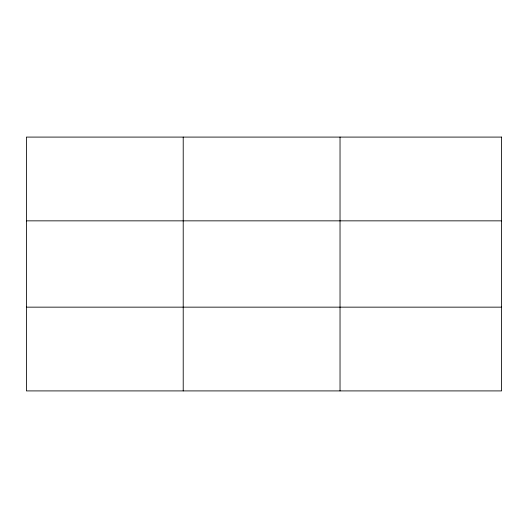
<?xml version="1.0" encoding="UTF-8"?>
<svg xmlns="http://www.w3.org/2000/svg" width="528" height="528" viewBox="0 0 528 528"><rect width="100%" height="100%" fill="white"/><g stroke="black" fill="none" stroke-linecap="round" stroke-linejoin="round"><path stroke-width="0.79" d="M183.216 390.911L183.216 137.089M340.032 390.911L340.032 137.089M26.4 220.849L501.6 220.849M26.4 307.151L501.6 307.151M501.6 137.089L501.6 390.911L26.4 390.911L26.4 137.089L501.6 137.089"/></g></svg>
